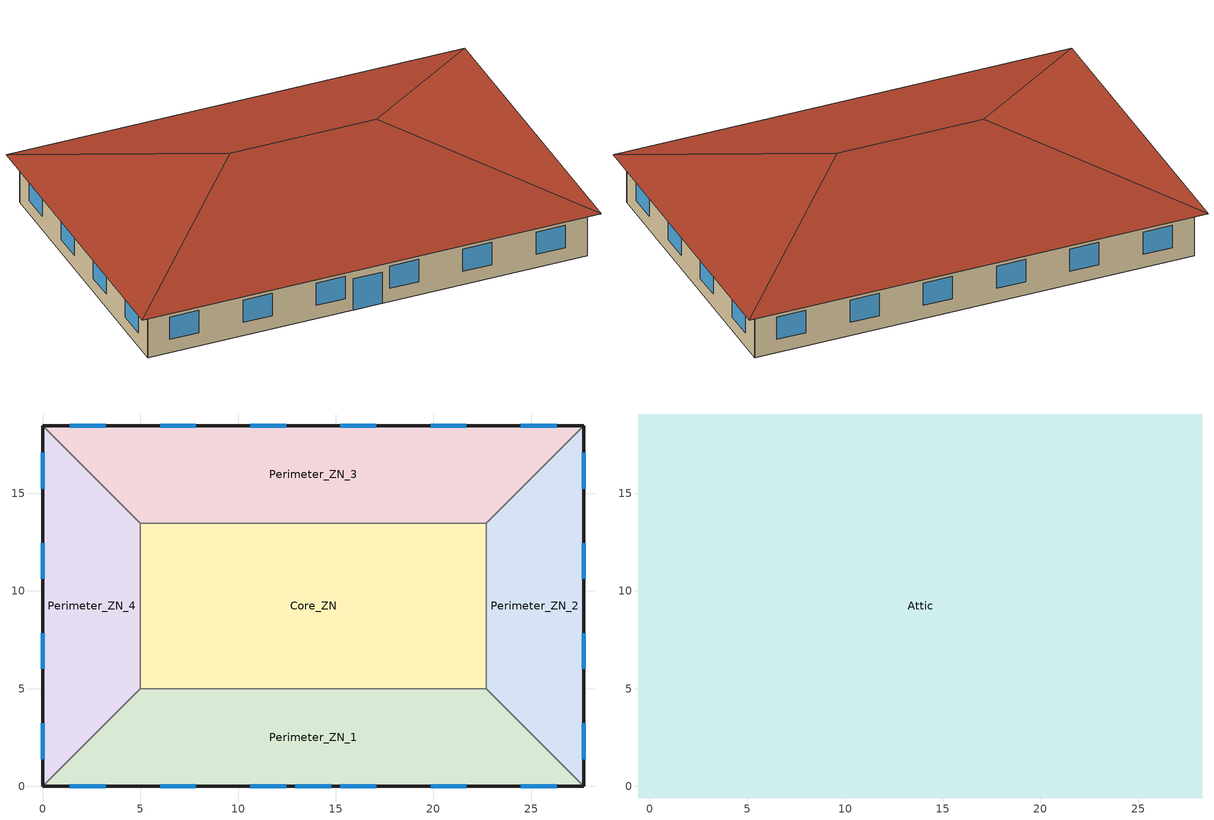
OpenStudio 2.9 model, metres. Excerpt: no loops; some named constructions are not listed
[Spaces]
Perimeter_ZN_1
 floor ground: 22.69,5 27.69,0 0,0 5,5 z0
 wall outside (Perimeter_ZN_1_wall_south Typical Insulated Wood Framed Exterior Wall R-11.24): 0,0 27.69,0 z0:3.05
 wall to Perimeter_ZN_4: 5,5 0,0 z0:3.05
 wall to Core_ZN: 22.69,5 5,5 z0:3.05
 wall to Perimeter_ZN_2: 27.69,0 22.69,5 z0:3.05
 window: 1.39,0 3.22,0 / 19.85,0 21.68,0 / 15.24,0 17.07,0 / 6.01,0 7.84,0 / 10.62,0 12.45,0 / 24.47,0 26.3,0 z0.9:2.42; 12.93,0 14.76,0 z0:2.13
Perimeter_ZN_2
 floor ground: 27.69,18.46 27.69,0 22.69,5 22.69,13.46 z0
 wall outside (Perimeter_ZN_2_wall_east Typical Insulated Wood Framed Exterior Wall R-11.24): 27.69,0 27.69,18.46 z0:3.05
 wall to Perimeter_ZN_3: 27.69,18.46 22.69,13.46 z0:3.05
 wall to Core_ZN: 22.69,13.46 22.69,5 z0:3.05
 window: 27.69,1.39 27.69,3.22 / 27.69,10.62 27.69,12.45 / 27.69,15.24 27.69,17.07 / 27.69,6.01 27.69,7.84 z0.9:2.42
Perimeter_ZN_3
 floor ground: 27.69,18.46 22.69,13.46 5,13.46 0,18.46 z0
 wall outside (Perimeter_ZN_3_wall_north Typical Insulated Wood Framed Exterior Wall R-11.24): 27.69,18.46 0,18.46 z0:3.05
 wall to Core_ZN: 5,13.46 22.69,13.46 z0:3.05
 wall to Perimeter_ZN_4: 0,18.46 5,13.46 z0:3.05
 window: 21.68,18.46 19.85,18.46 / 7.84,18.46 6.01,18.46 / 17.07,18.46 15.24,18.46 / 12.45,18.46 10.62,18.46 / 26.3,18.46 24.47,18.46 / 3.22,18.46 1.39,18.46 z0.9:2.42
Perimeter_ZN_4
 floor ground: 0,18.46 5,13.46 5,5 0,0 z0
 wall outside (Perimeter_ZN_4_wall_west Typical Insulated Wood Framed Exterior Wall R-11.24): 0,18.46 0,0 z0:3.05
 wall to Core_ZN: 5,5 5,13.46 z0:3.05
 window: 0,3.22 0,1.39 / 0,12.45 0,10.62 / 0,7.84 0,6.01 / 0,17.07 0,15.24 z0.9:2.42
Core_ZN
 floor ground: 22.69,13.46 22.69,5 5,5 5,13.46 z0
Attic
 floor outside (Attic_soffit_north Typical Insulated Exterior Mass Floor R-11.49): 28.29,19.06 27.69,18.46 0,18.46 -0.6,19.06 z3.05
 floor outside (Attic_soffit_west Typical Insulated Exterior Mass Floor R-11.49): -0.6,19.06 0,18.46 0,0 -0.6,-0.6 z3.05
 floor outside (Attic_soffit_east Typical Insulated Exterior Mass Floor R-11.49): 28.29,19.06 28.29,-0.6 27.69,0 27.69,18.46 z3.05
 floor outside (Attic_soffit_south Typical Insulated Exterior Mass Floor R-11.49): 27.69,0 28.29,-0.6 -0.6,-0.6 0,0 z3.05
 floor to Perimeter_ZN_4: 0,18.46 5,13.46 5,5 0,0 z3.05
 floor to Perimeter_ZN_1: 22.69,5 27.69,0 0,0 5,5 z3.05
 floor to Perimeter_ZN_2: 27.69,18.46 27.69,0 22.69,5 22.69,13.46 z3.05
 floor to Core_ZN: 22.69,13.46 22.69,5 5,5 5,13.46 z3.05
 floor to Perimeter_ZN_3: 27.69,18.46 22.69,13.46 5,13.46 0,18.46 z3.05
 roof outside (Attic_roof_east Typical Wood Joist Attic Floor R-37.04): 18.46,9.23,6.33 28.29,-0.6,3.05 28.29,19.06,3.05
 roof outside (Attic_roof_north Typical Wood Joist Attic Floor R-37.04): 18.46,9.23,6.33 28.29,19.06,3.05 -0.6,19.06,3.05 9.23,9.23,6.33
 roof outside (Attic_roof_south Typical Wood Joist Attic Floor R-37.04): 9.23,9.23,6.33 -0.6,-0.6,3.05 28.29,-0.6,3.05 18.46,9.23,6.33
 roof outside (Attic_roof_west Typical Wood Joist Attic Floor R-37.04): 9.23,9.23,6.33 -0.6,19.06,3.05 -0.6,-0.6,3.05
[Schedule:Ruleset]
Name | Default Day Schedule | Summer Design Day Schedule | Winter Design Day Schedule
OfficeSmall HVACOperationSchd | OfficeSmall HVACOperationSchd Default | OfficeSmall HVACOperationSchd Summer Design Day | OfficeSmall HVACOperationSchd Winter Design Day
OfficeSmall BLDG_SWH_SCH | OfficeSmall BLDG_SWH_SCH Default | OfficeSmall BLDG_SWH_SCH Summer Design Day | OfficeSmall BLDG_SWH_SCH Winter Design Day
[Schedule:Day]
OfficeLarge INFIL_SCH_PNNL SmrDsn|Wkdy Day: 6, 0, 1, 22, 0, 0.25, 24, 0, 1
OfficeLarge INFIL_SCH_PNNL WntrDsn|Sat Day: 6, 0, 1, 18, 0, 0.25, 24, 0, 1
Clothing Schedule Summer Clothes: 24, 0, 0.5
OfficeSmall BLDG_OCC_SCH Wkdy Day: 6, 0, 0, 7, 0, 0.11, 8, 0, 0.21, 12, 0, 1, 13, 0, 0.53, 17, 0, 1, 18, 0, 0.32, 22, 0, 0.11, 23, 0, 0.05, 24, 0, 0
OfficeSmall BLDG_LIGHT_SCH_2010 Default|Wkdy Day: 5, 0, 0.18, 6, 0, 0.23, 7, 0, 0.187059, 8, 0, 0.341586, 12, 0, 0.73197, 13, 0, 0.65064, 17, 0, 0.73197, 18, 0, 0.496113, 20, 0, 0.341586, 22, 0, 0.260256, 23, 0, 0.187059, 24, 0, 0.18
OfficeSmall BLDG_LIGHT_SCH_2010 Wknd Day: 24, 0, 0.18
OfficeSmall BLDG_EQUIP_SCH_2010 Default|Wkdy Day: 6, 0, 0.42575, 8, 0, 0.484677, 12, 0, 0.969355, 13, 0, 0.911194, 17, 0, 0.969355, 18, 0, 0.484677, 23, 0, 0.193871, 24, 0, 0.1703
OfficeSmall BLDG_EQUIP_SCH_2010 Wknd Day: 24, 0, 0.1703
OfficeSmall INFIL_QUARTER_ON_SCH SmrDsn|Wkdy Day: 7, 0, 1, 19, 0, 0.25, 24, 0, 1
OfficeSmall INFIL_QUARTER_ON_SCH WntrDsn|Sat Day: 7, 0, 1, 18, 0, 0.25, 24, 0, 1
OfficeSmall HTGSETP_SCH_NO_OPTIMUM Wkdy Day: 6, 0, 15.56, 19, 0, 21.11, 24, 0, 15.56
OfficeSmall CLGSETP_SCH_NO_OPTIMUM Wkdy Day: 6, 0, 29.44, 18, 0, 23.89, 24, 0, 29.44
OfficeSmall HVACOperationSchd Default; OfficeSmall HVACOperationSchd Winter Design Day; OfficeSmall BLDG_SWH_SCH Default: 24, 0, 0
OfficeSmall HVACOperationSchd Summer Design Day; OfficeSmall HVACOperationSchd SmrDsn|Wkdy Day: 6, 0, 0, 19, 0, 1, 24, 0, 0
OfficeSmall INFIL_Door_Opening_SCH_2013 Wkdy Day: 6, 0, 0, 7, 0, 0.131, 8, 0, 1, 12, 0, 0.131, 13, 0, 1, 17, 0, 0.131, 18, 0, 1, 19, 0, 0.131, 24, 0, 0
Service Water Loop Temp - 140F Default; Mixed Water At Faucet Temp - 140F Default: 24, 0, 60
Fraction Sensible - 0.2 Default: 24, 0, 0.2
Fraction Latent - 0.05 Default: 24, 0, 0.05
OfficeSmall BLDG_SWH_SCH Winter Design Day; OfficeSmall BLDG_SWH_SCH Summer Design Day; OfficeSmall BLDG_SWH_SCH WntrDsn|SmrDsn|Wkdy Day: 7, 0, 0, 8, 0, 0.27, 9, 0, 0.55, 11, 0, 0.64, 12, 0, 0.82, 13, 0, 1, 14, 0, 0.91, 16, 0, 0.55, 17, 0, 0.73, 19, 0, 0.37, 20, 0, 0.18, 21, 0, 0.27, 22, 0, 0.09, 24, 0, 0
[Schedule:Rule] Rule Order=0; Apply Monday=Yes; Apply Tuesday=Yes; Apply Wednesday=Yes; Apply Thursday=Yes; Apply Friday=Yes; Date Specification Type=DateRange; Start Month=1; Start Day=1; End Month=12; End Day=31
Name | Schedule Ruleset | Day Schedule
Schedule Rule 13 | OfficeSmall HVACOperationSchd | OfficeSmall HVACOperationSchd SmrDsn|Wkdy Day
Schedule Rule 16 | OfficeSmall BLDG_SWH_SCH | OfficeSmall BLDG_SWH_SCH WntrDsn|SmrDsn|Wkdy Day
